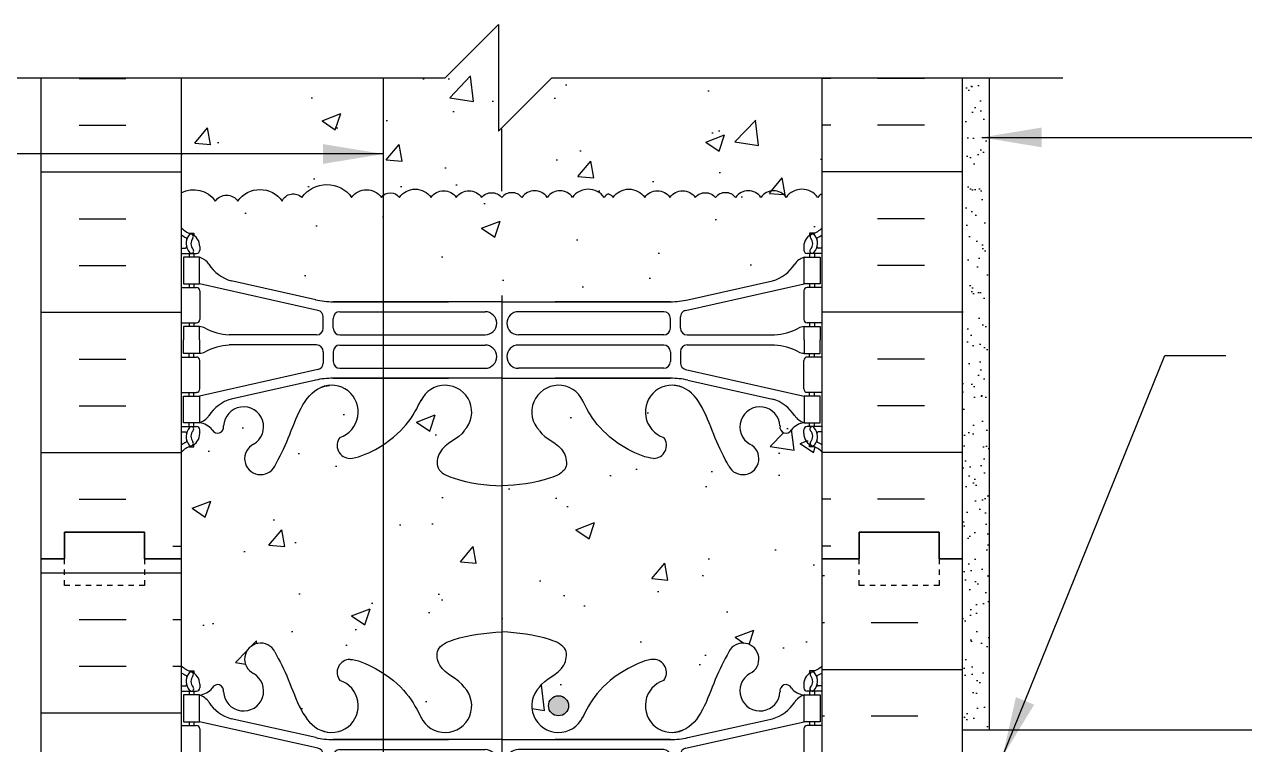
# Model space of a CAD drawing. Header units: inches. Extents: x 109 to 208.5, y 88.9 to 153.3.
# Drawn here: x 173.6 to 196.45, y 139.79 to 153.27 of the extents above; entities that cross this region are included whole.
import ezdxf

# ---------------------------------------------------------------- set-up
doc = ezdxf.new("R2010")
doc.units = ezdxf.units.IN
doc.header["$LTSCALE"] = 0.5
doc.header["$MEASUREMENT"] = 0
doc.linetypes.add('DASHED2', pattern=[0.375, 0.25, -0.125])
for name, color, linetype in [('HATCH', 12, 'Continuous'), ('line25', 2, 'Continuous'), ('LINE3', 3, 'Continuous'), ('LINE50', 5, 'Continuous'), ('LINE9', 9, 'Continuous'), ('TEXT', 4, 'Continuous'), ('Web_Edge', 9, 'Continuous')]:
    doc.layers.add(name, color=color, linetype=linetype)
doc.styles.add('DIM', font='romans.shx', dxfattribs={"width": 0.7})
doc.dimstyles.new('ext_12', dxfattribs={"dimscale": 12, "dimtxt": 0.09375, "dimasz": 0.09375, "dimexe": 0.09375, "dimexo": 0.0625, "dimgap": 0.0625, "dimtad": 1, "dimdec": 1, "dimzin": 3, "dimdsep": 46, "dimlunit": 4, "dimtxsty": 'DIM', "dimcen": 0.09, "dimdle": 0.09375, "dimclrt": 4, "dimadec": 0, "dimazin": 0, "dimtfac": 1, "dimtdec": 1, "dimtmove": 2, "dimatfit": 3, "dimfxl": 1, "dimfrac": 2, "dimtolj": 1, "dimtzin": 0, "dimarcsym": 0})

# ---------------------------------------------------------------- blocks, each defined once
blk = doc.blocks.new('12-inch Hinge Pin Web')
at = {"layer": 'Web_Edge'}
for p, q in [((349.969, 208.905), (350.059, 208.905)), ((350.059, 208.905), (350.059, 208.863)), ((361.677, 208.905), (361.587, 208.905)), ((361.587, 208.905), (361.587, 208.863)), ((349.823, 208.626), (349.901, 208.626)), ((350.169, 208.656), (350.169, 208.588)), ((361.477, 208.656), (361.477, 208.588)), ((361.823, 208.626), (361.746, 208.626)), ((349.823, 208.526), (350.107, 208.526)), ((349.969, 208.526), (349.969, 208.456)), ((350.059, 208.526), (350.059, 208.456)), ((361.823, 208.526), (361.54, 208.526)), ((361.587, 208.526), (361.587, 208.456)), ((361.677, 208.526), (361.677, 208.456)), ((349.823, 207.886), (350.107, 207.886)), ((349.969, 207.956), (349.969, 207.886)), ((350.059, 207.956), (350.059, 207.886)), ((352.382, 207.459), (350.164, 207.956)), ((352.339, 207.658), (350.758, 208.011)), ((359.265, 207.459), (361.482, 207.956)), ((359.308, 207.658), (360.889, 208.011)), ((361.823, 207.886), (361.54, 207.886)), ((361.587, 207.956), (361.587, 207.886)), ((361.677, 207.956), (361.677, 207.886)), ((350.169, 207.823), (350.169, 207.288)), ((361.477, 207.823), (361.477, 207.288)), ((352.666, 207.622), (354.823, 207.622)), ((355.823, 207.622), (352.666, 207.622)), ((352.792, 207.435), (355.511, 207.435)), ((355.823, 207.622), (358.981, 207.622)), ((358.855, 207.435), (356.135, 207.435)), ((358.981, 207.622), (356.823, 207.622)), ((349.823, 207.226), (350.107, 207.226)), ((349.969, 207.226), (349.969, 207.156)), ((350.059, 207.226), (350.059, 207.156)), ((352.48, 207.125), (352.48, 207.337)), ((352.667, 207.126), (352.667, 207.31)), ((358.98, 207.126), (358.98, 207.31)), ((359.167, 207.125), (359.167, 207.337)), ((361.823, 207.226), (361.54, 207.226)), ((361.587, 207.226), (361.587, 207.156)), ((361.677, 207.226), (361.677, 207.156)), ((352.355, 207), (350.717, 207)), ((352.792, 207.001), (355.511, 207.001)), ((358.855, 207.001), (356.135, 207.001)), ((359.292, 207), (360.93, 207)), ((352.355, 206.812), (350.717, 206.812)), ((352.792, 206.811), (355.511, 206.811)), ((358.855, 206.811), (356.135, 206.811)), ((359.292, 206.812), (360.93, 206.812)), ((349.823, 206.586), (350.107, 206.586)), ((349.969, 206.586), (349.969, 206.656)), ((350.059, 206.586), (350.059, 206.656)), ((350.169, 205.988), (350.169, 206.523)), ((352.48, 206.687), (352.48, 206.475)), ((352.667, 206.686), (352.667, 206.502)), ((358.98, 206.686), (358.98, 206.502)), ((359.167, 206.687), (359.167, 206.475)), ((361.477, 205.988), (361.477, 206.523)), ((361.823, 206.586), (361.54, 206.586)), ((361.587, 206.586), (361.587, 206.656)), ((361.677, 206.586), (361.677, 206.656)), ((352.382, 206.353), (350.164, 205.856)), ((352.792, 206.377), (355.511, 206.377)), ((358.855, 206.377), (356.135, 206.377)), ((359.265, 206.353), (361.482, 205.856)), ((352.339, 206.154), (350.758, 205.801)), ((352.666, 206.19), (354.823, 206.19)), ((355.823, 206.19), (352.666, 206.19)), ((355.823, 206.19), (358.981, 206.19)), ((358.981, 206.19), (356.823, 206.19)), ((359.308, 206.154), (360.889, 205.801)), ((349.823, 205.926), (350.107, 205.926)), ((349.969, 205.856), (349.969, 205.926)), ((350.059, 205.856), (350.059, 205.926)), ((361.823, 205.926), (361.54, 205.926)), ((361.587, 205.856), (361.587, 205.926)), ((361.677, 205.856), (361.677, 205.926)), ((349.823, 205.286), (350.107, 205.286)), ((349.823, 205.186), (349.901, 205.186)), ((349.969, 205.286), (349.969, 205.356)), ((350.059, 205.286), (350.059, 205.356)), ((350.169, 205.156), (350.169, 205.223)), ((361.477, 205.156), (361.477, 205.223)), ((361.823, 205.286), (361.54, 205.286)), ((361.587, 205.286), (361.587, 205.356)), ((361.677, 205.286), (361.677, 205.356)), ((361.823, 205.186), (361.746, 205.186)), ((350.059, 204.907), (350.059, 204.949)), ((361.587, 204.907), (361.587, 204.949)), ((349.969, 204.907), (350.059, 204.907)), ((361.677, 204.907), (361.587, 204.907)), ((349.969, 199.097), (350.059, 199.097)), ((350.059, 199.097), (350.059, 199.055)), ((361.677, 199.097), (361.587, 199.097)), ((361.587, 199.097), (361.587, 199.055)), ((349.823, 198.818), (349.901, 198.818)), ((350.169, 198.848), (350.169, 198.781)), ((361.477, 198.848), (361.477, 198.781)), ((361.823, 198.818), (361.746, 198.818)), ((349.823, 198.718), (350.107, 198.718)), ((349.969, 198.718), (349.969, 198.648)), ((350.059, 198.718), (350.059, 198.648)), ((361.823, 198.718), (361.54, 198.718)), ((361.587, 198.718), (361.587, 198.648)), ((361.677, 198.718), (361.677, 198.648)), ((349.823, 198.078), (350.107, 198.078)), ((349.969, 198.148), (349.969, 198.078)), ((350.059, 198.148), (350.059, 198.078)), ((352.382, 197.652), (350.164, 198.148)), ((352.339, 197.85), (350.758, 198.203)), ((359.265, 197.652), (361.482, 198.148)), ((359.308, 197.85), (360.889, 198.203)), ((361.823, 198.078), (361.54, 198.078)), ((361.587, 198.148), (361.587, 198.078)), ((361.677, 198.148), (361.677, 198.078)), ((350.169, 198.016), (350.169, 197.481)), ((361.477, 198.016), (361.477, 197.481)), ((352.666, 197.814), (354.823, 197.814)), ((355.823, 197.814), (352.666, 197.814)), ((352.792, 197.627), (355.511, 197.627)), ((355.823, 197.814), (358.981, 197.814)), ((358.855, 197.627), (356.135, 197.627)), ((358.981, 197.814), (356.823, 197.814)), ((349.823, 197.418), (350.107, 197.418)), ((349.969, 197.418), (349.969, 197.348)), ((350.059, 197.418), (350.059, 197.348)), ((352.48, 197.317), (352.48, 197.53)), ((352.667, 197.318), (352.667, 197.502)), ((358.98, 197.318), (358.98, 197.502)), ((359.167, 197.317), (359.167, 197.53)), ((361.823, 197.418), (361.54, 197.418)), ((361.587, 197.418), (361.587, 197.348)), ((361.677, 197.418), (361.677, 197.348)), ((352.355, 197.192), (350.717, 197.192)), ((352.792, 197.193), (355.511, 197.193)), ((358.855, 197.193), (356.135, 197.193)), ((359.292, 197.192), (360.93, 197.192)), ((352.355, 197.004), (350.717, 197.004)), ((352.792, 197.003), (355.511, 197.003)), ((358.855, 197.003), (356.135, 197.003)), ((359.292, 197.004), (360.93, 197.004)), ((349.823, 196.778), (350.107, 196.778)), ((349.969, 196.778), (349.969, 196.848)), ((350.059, 196.778), (350.059, 196.848)), ((350.169, 196.181), (350.169, 196.716)), ((352.48, 196.879), (352.48, 196.667)), ((352.667, 196.878), (352.667, 196.694)), ((358.98, 196.878), (358.98, 196.694)), ((359.167, 196.879), (359.167, 196.667)), ((361.477, 196.181), (361.477, 196.716)), ((361.823, 196.778), (361.54, 196.778)), ((361.587, 196.778), (361.587, 196.848)), ((361.677, 196.778), (361.677, 196.848)), ((352.382, 196.545), (350.164, 196.048)), ((352.792, 196.569), (355.511, 196.569)), ((358.855, 196.569), (356.135, 196.569)), ((359.265, 196.545), (361.482, 196.048)), ((352.339, 196.347), (350.758, 195.994)), ((352.666, 196.383), (354.823, 196.383)), ((355.823, 196.383), (352.666, 196.383)), ((355.823, 196.383), (358.981, 196.383)), ((358.981, 196.383), (356.823, 196.383)), ((359.308, 196.347), (360.889, 195.994)), ((349.823, 196.118), (350.107, 196.118)), ((349.969, 196.048), (349.969, 196.118)), ((350.059, 196.048), (350.059, 196.118)), ((361.823, 196.118), (361.54, 196.118)), ((361.587, 196.048), (361.587, 196.118)), ((361.677, 196.048), (361.677, 196.118)), ((349.969, 195.478), (349.969, 195.548)), ((350.059, 195.478), (350.059, 195.548)), ((361.587, 195.478), (361.587, 195.548)), ((361.677, 195.478), (361.677, 195.548)), ((349.823, 195.478), (350.107, 195.478)), ((349.823, 195.378), (349.901, 195.378)), ((350.169, 195.348), (350.169, 195.416)), ((361.477, 195.348), (361.477, 195.416)), ((361.823, 195.478), (361.54, 195.478)), ((361.823, 195.378), (361.746, 195.378)), ((349.969, 195.099), (350.059, 195.099)), ((350.059, 195.099), (350.059, 195.141)), ((361.587, 195.099), (361.587, 195.141)), ((361.677, 195.099), (361.587, 195.099))]:
    blk.add_line(p, q, dxfattribs=at)
for points in [[(349.864, 207.956), (350.164, 207.956), (350.164, 208.456), (349.864, 208.456)], [(361.782, 207.956), (361.482, 207.956), (361.482, 208.456), (361.782, 208.456)], [(349.864, 205.856), (350.164, 205.856), (350.164, 205.356), (349.864, 205.356)], [(361.782, 205.856), (361.482, 205.856), (361.482, 205.356), (361.782, 205.356)], [(349.864, 198.148), (350.164, 198.148), (350.164, 198.648), (349.864, 198.648)], [(361.782, 198.148), (361.482, 198.148), (361.482, 198.648), (361.782, 198.648)], [(349.864, 196.048), (350.164, 196.048), (350.164, 195.548), (349.864, 195.548)], [(361.782, 196.048), (361.482, 196.048), (361.482, 195.548), (361.782, 195.548)]]:
    blk.add_lwpolyline(points, close=True, dxfattribs=at)
for points in [[(350.164, 206.906), (350.164, 207.156), (349.864, 207.156), (349.864, 206.906)], [(361.482, 206.906), (361.482, 207.156), (361.782, 207.156), (361.782, 206.906)], [(350.164, 206.906), (350.164, 206.656), (349.864, 206.656), (349.864, 206.906)], [(361.482, 206.906), (361.482, 206.656), (361.782, 206.656), (361.782, 206.906)], [(350.164, 197.098), (350.164, 197.348), (349.864, 197.348), (349.864, 197.098)], [(361.482, 197.098), (361.482, 197.348), (361.782, 197.348), (361.782, 197.098)], [(350.164, 197.098), (350.164, 196.848), (349.864, 196.848), (349.864, 197.098)], [(361.482, 197.098), (361.482, 196.848), (361.782, 196.848), (361.782, 197.098)]]:
    blk.add_lwpolyline(points, dxfattribs=at)
for centre, radius, start, end in [((351.309, 209.126), 0.3, 27.597, 243.9425), ((360.337, 209.126), 0.3, 296.0575, 152.403), ((352.982, 208.879), 0.242, 90, 218.2327), ((358.665, 208.879), 0.242, 321.7673, 90), ((350.169, 209.363), 0.5, 226.2109, 250.5288), ((350.169, 209.363), 0.6, 234.7832, 245.0748), ((350.163, 208.71), 0.25, 140.1145, 222.4609), ((349.907, 208.8), 0.021, 343.464, 63.9957), ((350.005, 208.841), 0.045, 321.448, 139.1879), ((349.919, 208.656), 0.25, 0, 70.5288), ((350.163, 208.71), 0.16, 140.0001, 222.4609), ((350.989, 208.532), 0.375, 182.9237, 59.8675), ((360.657, 208.532), 0.375, 120.1325, 357.0763), ((361.727, 208.656), 0.25, 109.4712, 180), ((361.641, 208.841), 0.045, 40.8121, 218.552), ((361.484, 208.71), 0.16, 317.5391, 39.9999), ((361.477, 209.363), 0.5, 289.4712, 313.7891), ((361.484, 208.71), 0.25, 317.5391, 39.8855), ((361.74, 208.8), 0.021, 116.0043, 196.536), ((361.477, 209.363), 0.6, 294.9252, 305.2168), ((349.902, 208.646), 0.0196, 269.4032, 15.4901), ((350.012, 208.572), 0.045, 222.4609, 42.4609), ((350.107, 208.588), 0.0625, 270, 0), ((350.127, 208.805), 0.352, 276.1291, 321.5331), ((350.504, 208.537), 0.113, 347.8156, 154.0569), ((352.636, 208.254), 0.5, 246.2139, 71.7937), ((354.761, 208.254), 0.5, 204.819, 44.1875), ((356.886, 208.254), 0.5, 135.8125, 335.181), ((359.011, 208.254), 0.5, 108.2063, 293.7861), ((361.143, 208.537), 0.113, 25.9431, 192.1844), ((361.52, 208.805), 0.352, 218.4669, 263.8709), ((361.54, 208.588), 0.0625, 180, 270), ((361.635, 208.572), 0.045, 137.5391, 317.5391), ((361.745, 208.646), 0.0196, 164.5099, 270.5968), ((350.042, 208.113), 0.364, 34.9775, 70.3387), ((361.605, 208.113), 0.364, 109.6613, 145.0225), ((350.965, 208.725), 0.743, 212.7919, 253.8107), ((360.682, 208.725), 0.743, 286.1893, 327.2081), ((350.107, 207.823), 0.0625, 0, 90), ((361.54, 207.823), 0.0625, 90, 180), ((352.666, 209.122), 1.5, 257.4135, 270), ((358.981, 209.122), 1.5, 270, 282.5865), ((352.355, 207.337), 0.125, 0, 77.3767), ((352.792, 207.31), 0.125, 90, 180), ((355.511, 207.218), 0.217, 270, 90), ((356.135, 207.218), 0.217, 90, 270), ((358.855, 207.31), 0.125, 0, 90), ((359.292, 207.337), 0.125, 102.6233, 180), ((350.107, 207.288), 0.0625, 270, 0), ((361.54, 207.288), 0.0625, 180, 270), ((350.16, 206.937), 0.219, 60.4937, 88.92), ((350.806, 208.167), 1.17, 242.6365, 265.6505), ((352.355, 207.125), 0.125, 270, 0), ((352.792, 207.126), 0.125, 180, 270), ((358.855, 207.126), 0.125, 270, 360), ((359.292, 207.125), 0.125, 180, 270), ((360.841, 208.167), 1.17, 274.3495, 297.3635), ((361.487, 206.937), 0.219, 91.08, 119.5063), ((350.806, 205.645), 1.17, 94.3495, 117.3635), ((352.355, 206.687), 0.125, 0, 90), ((352.792, 206.686), 0.125, 90, 180), ((355.511, 206.594), 0.217, 270, 90), ((356.135, 206.594), 0.217, 90, 270), ((358.855, 206.686), 0.125, 0, 90), ((359.292, 206.687), 0.125, 90, 180), ((360.841, 205.645), 1.17, 62.6365, 85.6505), ((350.107, 206.523), 0.0625, 0, 90), ((350.16, 206.875), 0.219, 271.08, 299.5063), ((361.487, 206.875), 0.219, 240.4937, 268.92), ((361.54, 206.523), 0.0625, 90, 180), ((352.355, 206.475), 0.125, 282.6233, 0), ((352.792, 206.502), 0.125, 180, 270), ((358.855, 206.502), 0.125, 270, 0), ((359.292, 206.475), 0.125, 180, 257.3767), ((352.666, 204.69), 1.5, 90, 102.5865), ((358.981, 204.69), 1.5, 77.4135, 90), ((350.107, 205.988), 0.0625, 270, 0), ((361.54, 205.988), 0.0625, 180, 270), ((350.965, 205.087), 0.743, 106.1893, 147.2081), ((360.682, 205.087), 0.743, 32.7919, 73.8107), ((350.042, 205.699), 0.364, 289.6613, 325.0225), ((361.605, 205.699), 0.364, 214.9775, 250.3387), ((349.902, 205.166), 0.0196, 344.5099, 90.5968), ((350.163, 205.101), 0.25, 137.5391, 219.8855), ((350.012, 205.24), 0.045, 317.5391, 137.5391), ((350.163, 205.101), 0.16, 137.5391, 219.9999), ((349.919, 205.156), 0.25, 289.4712, 360), ((350.107, 205.223), 0.0625, 360, 90), ((361.54, 205.223), 0.0625, 90, 180), ((361.727, 205.156), 0.25, 180, 250.5288), ((361.635, 205.24), 0.045, 42.4609, 222.4609), ((361.484, 205.101), 0.16, 320.0001, 42.4609), ((361.484, 205.101), 0.25, 320.1145, 42.4609), ((361.745, 205.166), 0.0196, 89.4032, 195.4901), ((350.169, 204.449), 0.6, 114.9252, 125.2168), ((350.169, 204.449), 0.5, 109.4712, 133.7891), ((349.907, 205.012), 0.021, 296.0043, 16.536), ((350.005, 204.97), 0.045, 220.8121, 38.552), ((361.641, 204.97), 0.045, 141.448, 319.1879), ((361.477, 204.449), 0.5, 46.2109, 70.5288), ((361.74, 205.012), 0.021, 163.464, 243.9957), ((361.477, 204.449), 0.6, 54.7832, 65.0748), ((350.169, 199.555), 0.5, 226.2109, 250.5288), ((350.169, 199.555), 0.6, 234.7832, 245.0748), ((350.163, 198.903), 0.25, 140.1145, 222.4609), ((349.907, 198.992), 0.021, 343.464, 63.9957), ((350.005, 199.034), 0.045, 321.448, 139.1879), ((349.919, 198.848), 0.25, 0, 70.5288), ((350.163, 198.903), 0.16, 140.0001, 222.4609), ((361.727, 198.848), 0.25, 109.4712, 180), ((361.641, 199.034), 0.045, 40.8121, 218.552), ((361.484, 198.903), 0.16, 317.5391, 39.9999), ((361.477, 199.555), 0.5, 289.4712, 313.7891), ((361.484, 198.903), 0.25, 317.5391, 39.8855), ((361.74, 198.992), 0.021, 116.0043, 196.536), ((361.477, 199.555), 0.6, 294.9252, 305.2168), ((349.902, 198.838), 0.0196, 269.4032, 15.4901), ((350.012, 198.764), 0.045, 222.4609, 42.4609), ((350.107, 198.781), 0.0625, 270, 0), ((361.54, 198.781), 0.0625, 180, 270), ((361.635, 198.764), 0.045, 137.5391, 317.5391), ((361.745, 198.838), 0.0196, 164.5099, 270.5968), ((350.042, 198.306), 0.364, 34.9775, 70.3387), ((361.605, 198.306), 0.364, 109.6613, 145.0225), ((350.965, 198.917), 0.743, 212.7919, 253.8107), ((360.682, 198.917), 0.743, 286.1893, 327.2081), ((350.107, 198.016), 0.0625, 0, 90), ((361.54, 198.016), 0.0625, 90, 180), ((352.666, 199.314), 1.5, 257.4135, 270), ((358.981, 199.314), 1.5, 270, 282.5865), ((352.355, 197.53), 0.125, 0, 77.3767), ((352.792, 197.502), 0.125, 90, 180), ((355.511, 197.41), 0.217, 270, 90), ((356.135, 197.41), 0.217, 90, 270), ((358.855, 197.502), 0.125, 0, 90), ((359.292, 197.53), 0.125, 102.6233, 180), ((350.107, 197.481), 0.0625, 270, 0), ((361.54, 197.481), 0.0625, 180, 270), ((350.16, 197.13), 0.219, 60.4937, 88.92), ((350.806, 198.359), 1.17, 242.6365, 265.6505), ((352.355, 197.317), 0.125, 270, 0), ((352.792, 197.318), 0.125, 180, 270), ((358.855, 197.318), 0.125, 270, 360), ((359.292, 197.317), 0.125, 180, 270), ((360.841, 198.359), 1.17, 274.3495, 297.3635), ((361.487, 197.13), 0.219, 91.08, 119.5063), ((350.806, 195.837), 1.17, 94.3495, 117.3635), ((352.355, 196.879), 0.125, 0, 90), ((352.792, 196.878), 0.125, 90, 180), ((355.511, 196.786), 0.217, 270, 90), ((356.135, 196.786), 0.217, 90, 270), ((358.855, 196.878), 0.125, 0, 90), ((359.292, 196.879), 0.125, 90, 180), ((360.841, 195.837), 1.17, 62.6365, 85.6505), ((350.107, 196.716), 0.0625, 0, 90), ((350.16, 197.067), 0.219, 271.08, 299.5063), ((352.792, 196.694), 0.125, 180, 270), ((358.855, 196.694), 0.125, 270, 0), ((361.487, 197.067), 0.219, 240.4937, 268.92), ((361.54, 196.716), 0.0625, 90, 180), ((352.355, 196.667), 0.125, 282.6233, 0), ((359.292, 196.667), 0.125, 180, 257.3767), ((352.666, 194.883), 1.5, 90, 102.5865), ((352.636, 195.75), 0.5, 288.2063, 113.7861), ((354.761, 195.75), 0.5, 315.8125, 155.181), ((356.886, 195.75), 0.5, 24.819, 224.1875), ((359.011, 195.75), 0.5, 66.2139, 251.7937), ((358.981, 194.883), 1.5, 77.4135, 90), ((350.107, 196.181), 0.0625, 270, 0), ((361.54, 196.181), 0.0625, 180, 270), ((350.965, 195.28), 0.743, 106.1893, 147.2081), ((350.989, 195.472), 0.375, 300.1325, 177.0763), ((360.657, 195.472), 0.375, 2.9237, 239.8675), ((360.682, 195.28), 0.743, 32.7919, 73.8107), ((350.042, 195.891), 0.364, 289.6613, 325.0225), ((350.127, 195.199), 0.352, 38.4669, 83.8709), ((361.52, 195.199), 0.352, 96.1291, 141.5331), ((361.605, 195.891), 0.364, 214.9775, 250.3387), ((349.902, 195.359), 0.0196, 344.5099, 90.5968), ((350.163, 195.294), 0.25, 137.5391, 219.8855), ((350.012, 195.432), 0.045, 317.5391, 137.5391), ((350.163, 195.294), 0.16, 137.5391, 219.9999), ((349.919, 195.348), 0.25, 289.4712, 360), ((350.107, 195.416), 0.0625, 360, 90), ((350.504, 195.467), 0.113, 205.9431, 12.1844), ((361.143, 195.467), 0.113, 167.8156, 334.0569), ((361.54, 195.416), 0.0625, 90, 180), ((361.727, 195.348), 0.25, 180, 250.5288), ((361.635, 195.432), 0.045, 42.4609, 222.4609), ((361.484, 195.294), 0.16, 320.0001, 42.4609), ((361.484, 195.294), 0.25, 320.1145, 42.4609), ((361.745, 195.359), 0.0196, 89.4032, 195.4901), ((350.169, 194.641), 0.6, 114.9252, 125.2168), ((350.169, 194.641), 0.5, 109.4712, 133.7891), ((349.907, 195.204), 0.021, 296.0043, 16.536), ((350.005, 195.163), 0.045, 220.8121, 38.552), ((351.309, 194.878), 0.3, 116.0575, 332.403), ((352.982, 195.125), 0.242, 141.7673, 270), ((358.665, 195.125), 0.242, 270, 38.2327), ((360.337, 194.878), 0.3, 207.597, 63.9425), ((361.641, 195.163), 0.045, 141.448, 319.1879), ((361.477, 194.641), 0.5, 46.2109, 70.5288), ((361.74, 195.204), 0.021, 163.464, 243.9957), ((361.477, 194.641), 0.6, 54.7832, 65.0748)]:
    blk.add_arc(centre, radius, start, end, dxfattribs=at)
for points, knots in [([(355.119, 208.603), (355.012, 208.766), (354.652, 208.856), (354.575, 209.352), (355.123, 209.588), (355.527, 209.616), (355.823, 209.637)], [0.229407, 0.229407, 0.229407, 0.229407, 0.844432, 1.128849, 1.464331, 2.389004, 2.389004, 2.389004, 2.389004]), ([(356.527, 208.603), (356.635, 208.766), (356.995, 208.856), (357.072, 209.352), (356.524, 209.588), (356.12, 209.616), (355.823, 209.637)], [0.229407, 0.229407, 0.229407, 0.229407, 0.844432, 1.128849, 1.464331, 2.389004, 2.389004, 2.389004, 2.389004]), ([(351.575, 209.265), (351.661, 209.098), (351.914, 208.608), (352.128, 207.859), (352.538, 207.764), (352.595, 207.756)], [0, 0, 0, 0, 0.579211, 1.703896, 1.875321, 1.875321, 1.875321, 1.875321]), ([(360.072, 209.265), (359.986, 209.098), (359.733, 208.608), (359.519, 207.859), (359.109, 207.764), (359.052, 207.756)], [0, 0, 0, 0, 0.579211, 1.703896, 1.875321, 1.875321, 1.875321, 1.875321]), ([(352.982, 209.121), (353.103, 209.123), (353.937, 208.766), (354.176, 208.309), (354.317, 208.026)], [0.038125, 0.038125, 0.038125, 0.038125, 0.320663, 1.258119, 1.258119, 1.258119, 1.258119]), ([(358.665, 209.121), (358.544, 209.123), (357.71, 208.766), (357.471, 208.309), (357.33, 208.026)], [0.038125, 0.038125, 0.038125, 0.038125, 0.320663, 1.258119, 1.258119, 1.258119, 1.258119]), ([(351.575, 194.739), (351.661, 194.906), (351.914, 195.396), (352.128, 196.145), (352.538, 196.24), (352.595, 196.248)], [0, 0, 0, 0, 0.579211, 1.703896, 1.875321, 1.875321, 1.875321, 1.875321]), ([(360.072, 194.739), (359.986, 194.906), (359.733, 195.396), (359.519, 196.145), (359.109, 196.24), (359.052, 196.248)], [0, 0, 0, 0, 0.579211, 1.703896, 1.875321, 1.875321, 1.875321, 1.875321]), ([(352.982, 194.883), (353.103, 194.881), (353.937, 195.239), (354.176, 195.695), (354.317, 195.979)], [0.038125, 0.038125, 0.038125, 0.038125, 0.320663, 1.258119, 1.258119, 1.258119, 1.258119]), ([(358.665, 194.883), (358.544, 194.881), (357.71, 195.239), (357.471, 195.695), (357.33, 195.979)], [0.038125, 0.038125, 0.038125, 0.038125, 0.320663, 1.258119, 1.258119, 1.258119, 1.258119]), ([(355.119, 195.401), (355.012, 195.238), (354.652, 195.148), (354.575, 194.652), (355.123, 194.416), (355.527, 194.388), (355.823, 194.367)], [0.229407, 0.229407, 0.229407, 0.229407, 0.844432, 1.128849, 1.464331, 2.389004, 2.389004, 2.389004, 2.389004]), ([(356.527, 195.401), (356.635, 195.238), (356.995, 195.148), (357.072, 194.652), (356.524, 194.416), (356.12, 194.388), (355.823, 194.367)], [0.229407, 0.229407, 0.229407, 0.229407, 0.844432, 1.128849, 1.464331, 2.389004, 2.389004, 2.389004, 2.389004])]:
    blk.add_open_spline(points, degree=3, knots=knots, dxfattribs=at)
for points in [[(352.667, 207.131), (352.667, 207.305)], [(358.98, 207.131), (358.98, 207.305)], [(352.667, 206.681), (352.667, 206.507)], [(358.98, 206.681), (358.98, 206.507)], [(352.667, 197.323), (352.667, 197.497)], [(358.98, 197.323), (358.98, 197.497)], [(352.667, 196.873), (352.667, 196.699)], [(358.98, 196.873), (358.98, 196.699)]]:
    blk.add_open_spline(points, degree=1, dxfattribs=at)

msp = doc.modelspace()

# ---------------------------------------------------------------- hatches: boundary and pattern name
at = {"layer": 'HATCH'}
h = msp.add_hatch(dxfattribs=at)
h.set_pattern_fill('AR-CONC', color=256, scale=0.5, style=0)
h.paths.add_polyline_path([(188.538, 152.267), (183.476, 152.267), (182.476, 151.267), (182.476, 153.267), (181.476, 152.267), (176.538, 152.267), (176.538, 150.117, -0.377878), (177.175, 149.963, -0.520567), (177.597, 149.963, -0.520567), (178.425, 149.963, -0.520567), (178.797, 150.03, -0.520567), (179.727, 150.03, -0.520567), (180.284, 150.03, -0.520567), (180.622, 150.03, -0.520567), (181.214, 150.03, -0.520567), (181.687, 150.03, -0.520567), (182.16, 150.03, -0.469897), (182.538, 150.03, -0.469897), (182.916, 150.03, -0.520567), (183.389, 150.03, -0.520567), (183.863, 150.03, -0.520567), (184.454, 150.03, -0.134867), (184.538, 150.1, -0.134867), (184.622, 150.03, -0.520567), (185.214, 150.03, -0.520567), (185.687, 150.03, -0.520567), (186.16, 150.03, -0.469897), (186.538, 150.03, -0.469897), (186.916, 150.03, -0.520567), (187.389, 150.03, -0.520567), (187.863, 150.03, -0.520567), (188.454, 150.03, -0.134867), (188.538, 150.1)])
h = msp.add_hatch(dxfattribs=at)
h.set_pattern_fill('AR-SAND', color=256, scale=0.25, style=0)
h.set_pattern_definition([(37.5, (80.07722, 9.9466), (-0.0157483, 0.4817059), [0, -0.38, 0, -0.425, 0, -0.40625]), (7.5, (80.0772, 9.9466), (0.4424442, 0.7055365), [0, -0.205, 0, -0.3425, 0, -0.13125]), (327.5, (79.76972, 9.9466), (0.7785355, 0.0014148), [0, -0.125, 0, -0.45, 0, -0.5875]), (317.5, (79.7697, 9.9466), (0.7515317, 0.219419), [0, -0.0625, 0, -0.295, 0, -0.3375])])
h.paths.add_polyline_path([(191.663, 152.267), (191.163, 152.267), (191.163, 143.267), (191.163, 140.067), (191.663, 140.067)])
h = msp.add_hatch(dxfattribs=at)
h.set_pattern_fill('AR-CONC', color=256, scale=0.5)
h.paths.add_polyline_path([(188.302, 149.32), (188.302, 149.362), (188.392, 149.362, 0.088416), (188.538, 149.459), (188.538, 150.1, 0.134867), (188.454, 150.03, 0.520567), (187.863, 150.03, 0.520567), (187.389, 150.03, 0.520567), (186.916, 150.03, 0.469897), (186.538, 150.03, 0.469897), (186.16, 150.03, 0.520567), (185.687, 150.03, 0.520567), (185.214, 150.03, 0.520567), (184.622, 150.03, 0.134867), (184.538, 150.1, 0.134867), (184.454, 150.03, 0.520567), (183.863, 150.03, 0.520567), (183.389, 150.03, 0.520567), (182.916, 150.03, 0.469897), (182.538, 150.03, 0.469897), (182.16, 150.03, 0.520567), (181.687, 150.03, 0.520567), (181.214, 150.03, 0.520567), (180.622, 150.03, 0.520567), (180.284, 150.03, 0.520567), (179.727, 150.03, 0.520567), (178.797, 150.03, 0.520567), (178.425, 149.963, 0.520567), (177.597, 149.963, 0.520567), (177.175, 149.963, 0.377878), (176.538, 150.117), (176.538, 149.459, 0.088416), (176.684, 149.362), (176.774, 149.362), (176.774, 149.32, -0.249069), (176.884, 149.113), (176.884, 149.046, -0.414214), (176.822, 148.983), (176.774, 148.983), (176.774, 148.913), (176.879, 148.913, -0.155529), (177.055, 148.779, 0.180914), (177.473, 148.468), (179.054, 148.115, 0.054974), (179.38, 148.079), (182.538, 148.079), (185.696, 148.079, 0.054974), (186.023, 148.115), (187.604, 148.468, 0.180914), (188.022, 148.779, -0.155529), (188.197, 148.913), (188.302, 148.913), (188.302, 148.983), (188.255, 148.983, -0.414214), (188.192, 149.046), (188.192, 149.113, -0.249069)])
h = msp.add_hatch(dxfattribs=at)
h.set_pattern_fill('AR-CONC', color=256, scale=0.5)
edge = h.paths.add_edge_path()
edge.add_line((188.538, 143.267), (188.538, 145.267))
edge.add_arc((188.192, 144.906), 0.5, 46.2109, 66.4218)
edge.add_line((188.392, 145.364), (188.302, 145.364))
edge.add_line((188.302, 145.364), (188.302, 145.406))
edge.add_arc((188.442, 145.613), 0.25, 180, 235.9442, ccw=False)
edge.add_line((188.192, 145.613), (188.192, 145.681))
edge.add_arc((188.255, 145.681), 0.0625, 90, 180, ccw=False)
edge.add_line((188.255, 145.743), (188.302, 145.743))
edge.add_line((188.302, 145.743), (188.302, 145.813))
edge.add_line((188.302, 145.813), (188.197, 145.813))
edge.add_arc((188.235, 145.463), 0.352, 96.1291, 141.5331)
edge.add_arc((187.858, 145.732), 0.113, 167.8156, 334.0569, ccw=False)
edge.add_arc((187.372, 145.737), 0.375, 2.9237, 239.8675)
edge.add_arc((187.052, 145.143), 0.3, -152.403, 63.9425, ccw=False)
edge.add_spline(control_points=[(186.787, 145.004), (186.701, 145.171), (186.448, 145.661), (186.253, 146.342), (185.927, 146.472)], knot_values=[0, 0, 0, 0, 0.579211, 1.703896, 1.703896, 1.703896, 1.703896], degree=3, periodic=0)
edge.add_spline(control_points=[(185.927, 146.472), (185.878, 146.492), (185.824, 146.505), (185.767, 146.513)], knot_values=[1.703896, 1.703896, 1.703896, 1.703896, 1.875321, 1.875321, 1.875321, 1.875321], degree=3, periodic=0)
edge.add_arc((185.726, 146.015), 0.5, 85.2926, 251.7937)
edge.add_arc((185.379, 145.39), 0.242, -90, 38.2327, ccw=False)
edge.add_spline(control_points=[(185.379, 145.148), (185.258, 145.146), (184.439, 145.497), (184.194, 145.945), (184.055, 146.225)], knot_values=[0.038125, 0.038125, 0.038125, 0.038125, 0.320663, 1.237398, 1.237398, 1.237398, 1.237398], degree=3, periodic=0)
edge.add_arc((183.601, 146.015), 0.5, 24.819, 224.1875)
edge.add_spline(control_points=[(183.242, 145.666), (183.35, 145.503), (183.71, 145.412), (183.787, 144.917), (183.238, 144.681), (182.835, 144.653), (182.538, 144.632)], knot_values=[0.229407, 0.229407, 0.229407, 0.229407, 0.844432, 1.128849, 1.464331, 2.389004, 2.389004, 2.389004, 2.389004], degree=3, periodic=0)
edge.add_spline(control_points=[(182.538, 144.632), (182.242, 144.653), (181.838, 144.681), (181.29, 144.917), (181.367, 145.412), (181.727, 145.503), (181.834, 145.666)], knot_values=[0.229407, 0.229407, 0.229407, 0.229407, 1.15408, 1.489562, 1.773979, 2.389004, 2.389004, 2.389004, 2.389004], degree=3, periodic=0)
edge.add_arc((181.476, 146.015), 0.5, 315.8125, 515.181)
edge.add_spline(control_points=[(181.022, 146.225), (180.883, 145.945), (180.637, 145.497), (179.818, 145.146), (179.697, 145.148)], knot_values=[0.038125, 0.038125, 0.038125, 0.038125, 0.95486, 1.237398, 1.237398, 1.237398, 1.237398], degree=3, periodic=0)
edge.add_arc((179.697, 145.39), 0.242, 141.7673, 270, ccw=False)
edge.add_arc((179.351, 146.015), 0.5, 288.2063, 454.7074)
edge.add_spline(control_points=[(179.31, 146.513), (179.253, 146.505), (179.199, 146.492), (179.149, 146.472)], knot_values=[1.703896, 1.703896, 1.703896, 1.703896, 1.875321, 1.875321, 1.875321, 1.875321], degree=3, periodic=0)
edge.add_spline(control_points=[(179.149, 146.472), (178.823, 146.342), (178.629, 145.661), (178.376, 145.171), (178.29, 145.004)], knot_values=[0, 0, 0, 0, 1.124685, 1.703896, 1.703896, 1.703896, 1.703896], degree=3, periodic=0)
edge.add_arc((178.024, 145.143), 0.3, 116.0575, 333.0565, ccw=False)
edge.add_arc((177.704, 145.737), 0.375, 300.1325, 537.0763)
edge.add_arc((177.219, 145.732), 0.113, -154.0569, 12.1844, ccw=False)
edge.add_arc((176.842, 145.463), 0.352, 38.4669, 83.8709)
edge.add_line((176.879, 145.813), (176.774, 145.813))
edge.add_line((176.774, 145.813), (176.774, 145.743))
edge.add_line((176.774, 145.743), (176.822, 145.743))
edge.add_arc((176.822, 145.681), 0.0625, 0, 90, ccw=False)
edge.add_line((176.884, 145.681), (176.884, 145.613))
edge.add_arc((176.634, 145.613), 0.25, 304.0558, 360, ccw=False)
edge.add_line((176.774, 145.406), (176.774, 145.364))
edge.add_line((176.774, 145.364), (176.684, 145.364))
edge.add_arc((176.884, 144.906), 0.5, 113.5782, 133.7891)
edge.add_line((176.538, 145.267), (176.538, 143.267))
edge.add_line((176.538, 143.267), (176.538, 141.267))
edge.add_arc((176.884, 141.628), 0.5, 226.2109, 246.4218)
edge.add_line((176.684, 141.17), (176.774, 141.17))
edge.add_line((176.774, 141.17), (176.774, 141.128))
edge.add_arc((176.634, 140.921), 0.25, 0, 55.9442, ccw=False)
edge.add_line((176.884, 140.921), (176.884, 140.853))
edge.add_arc((176.822, 140.853), 0.0625, -90, 0, ccw=False)
edge.add_line((176.822, 140.791), (176.774, 140.791))
edge.add_line((176.774, 140.791), (176.774, 140.721))
edge.add_line((176.774, 140.721), (176.879, 140.721))
edge.add_arc((176.842, 141.07), 0.352, 276.1291, 321.5331)
edge.add_arc((177.219, 140.802), 0.113, -12.1844, 154.0569, ccw=False)
edge.add_arc((177.704, 140.797), 0.375, 182.9237, 419.8675)
edge.add_arc((178.024, 141.391), 0.3, 27.597, 243.9425, ccw=False)
edge.add_spline(control_points=[(178.29, 141.53), (178.376, 141.363), (178.629, 140.873), (178.823, 140.192), (179.149, 140.062)], knot_values=[0, 0, 0, 0, 0.579211, 1.703896, 1.703896, 1.703896, 1.703896], degree=3, periodic=0)
edge.add_spline(control_points=[(179.149, 140.062), (179.199, 140.042), (179.253, 140.029), (179.31, 140.021)], knot_values=[1.703896, 1.703896, 1.703896, 1.703896, 1.875321, 1.875321, 1.875321, 1.875321], degree=3, periodic=0)
edge.add_arc((179.351, 140.519), 0.5, 265.2926, 431.7937)
edge.add_arc((179.697, 141.144), 0.242, 90, 218.2327, ccw=False)
edge.add_spline(control_points=[(179.697, 141.386), (179.818, 141.388), (180.637, 141.036), (180.883, 140.589), (181.022, 140.309)], knot_values=[0.038125, 0.038125, 0.038125, 0.038125, 0.320663, 1.237398, 1.237398, 1.237398, 1.237398], degree=3, periodic=0)
edge.add_arc((181.476, 140.519), 0.5, 204.819, 404.1875)
edge.add_spline(control_points=[(181.834, 140.868), (181.727, 141.031), (181.367, 141.121), (181.29, 141.617), (181.838, 141.853), (182.242, 141.881), (182.538, 141.902)], knot_values=[0.229407, 0.229407, 0.229407, 0.229407, 0.844432, 1.128849, 1.464331, 2.389004, 2.389004, 2.389004, 2.389004], degree=3, periodic=0)
edge.add_spline(control_points=[(182.538, 141.902), (182.835, 141.881), (183.238, 141.853), (183.787, 141.617), (183.71, 141.121), (183.35, 141.031), (183.242, 140.868)], knot_values=[0.229407, 0.229407, 0.229407, 0.229407, 1.15408, 1.489562, 1.773979, 2.389004, 2.389004, 2.389004, 2.389004], degree=3, periodic=0)
edge.add_arc((183.601, 140.519), 0.5, 135.8125, 335.181)
edge.add_spline(control_points=[(184.055, 140.309), (184.194, 140.589), (184.439, 141.036), (185.258, 141.388), (185.379, 141.386)], knot_values=[0.038125, 0.038125, 0.038125, 0.038125, 0.95486, 1.237398, 1.237398, 1.237398, 1.237398], degree=3, periodic=0)
edge.add_arc((185.379, 141.144), 0.242, -38.2327, 90, ccw=False)
edge.add_arc((185.726, 140.519), 0.5, 108.2063, 274.7074)
edge.add_spline(control_points=[(185.767, 140.021), (185.824, 140.029), (185.878, 140.042), (185.927, 140.062)], knot_values=[1.703896, 1.703896, 1.703896, 1.703896, 1.875321, 1.875321, 1.875321, 1.875321], degree=3, periodic=0)
edge.add_spline(control_points=[(185.927, 140.062), (186.253, 140.192), (186.448, 140.873), (186.701, 141.363), (186.787, 141.53)], knot_values=[0, 0, 0, 0, 1.124685, 1.703896, 1.703896, 1.703896, 1.703896], degree=3, periodic=0)
edge.add_arc((187.052, 141.391), 0.3, -63.9425, 153.0565, ccw=False)
edge.add_arc((187.372, 140.797), 0.375, 120.1325, 357.0763)
edge.add_arc((187.858, 140.802), 0.113, 25.9431, 192.1844, ccw=False)
edge.add_arc((188.235, 141.07), 0.352, 218.4669, 263.8709)
edge.add_line((188.197, 140.721), (188.302, 140.721))
edge.add_line((188.302, 140.721), (188.302, 140.791))
edge.add_line((188.302, 140.791), (188.255, 140.791))
edge.add_arc((188.255, 140.853), 0.0625, 180, 270, ccw=False)
edge.add_line((188.192, 140.853), (188.192, 140.921))
edge.add_arc((188.442, 140.921), 0.25, 124.0558, 180, ccw=False)
edge.add_line((188.302, 141.128), (188.302, 141.17))
edge.add_line((188.302, 141.17), (188.392, 141.17))
edge.add_arc((188.192, 141.628), 0.5, 293.5782, 313.7891)
edge.add_line((188.538, 141.267), (188.538, 143.267))
h = msp.add_hatch(dxfattribs=at)
h.set_pattern_fill('INSUL', color=256, scale=7, style=0)
h.set_pattern_definition([(0, (-2749.6233, -271.7426), (0, 2.625), []), (0, (-2749.6233, -270.8676), (0, 2.625), [0.875, -0.875]), (0, (-2749.6233, -269.9926), (0, 2.625), [0.875, -0.875])])
h.paths.add_polyline_path([(173.913, 125.267), (174.351, 125.267), (174.351, 125.767), (175.851, 125.767), (175.851, 125.267), (176.538, 125.267), (176.538, 143.267), (175.851, 143.267), (175.851, 143.767), (174.351, 143.767), (174.351, 143.267), (173.913, 143.267)])
h = msp.add_hatch(dxfattribs=at)
h.set_pattern_fill('INSUL', color=256, scale=7, angle=180, style=0)
h.set_pattern_definition([(180, (80.0772, 9.9466), (-3e-16, -2.625), []), (180, (80.0772, 9.0716), (-3e-16, -2.625), [0.875, -0.875]), (180, (80.0772, 8.1966), (-3e-16, -2.625), [0.875, -0.875])])
h.paths.add_polyline_path([(188.533, 139.363), (188.233, 139.363), (188.233, 138.863), (188.533, 138.863)])
h.paths.add_polyline_path([(191.163, 143.267), (190.726, 143.267), (190.726, 142.767), (189.226, 142.767), (189.226, 143.267), (188.538, 143.267), (188.538, 137.067), (191.163, 137.067)])
at = {"layer": 'LINE3'}
msp.add_hatch(color=256, dxfattribs=at).paths.add_polyline_path([(183.413, 140.519, 1), (183.788, 140.519, 1)])

# ---------------------------------------------------------------- linework, layer by layer
at = {"layer": 'HATCH'}
for p, q in [((174.627, 152.257), (175.502, 152.257)), ((188.7, 152.257), (188.538, 152.257)), ((190.45, 152.257), (189.575, 152.257)), ((174.627, 151.382), (175.502, 151.382)), ((188.7, 151.382), (188.538, 151.382)), ((190.45, 151.382), (189.575, 151.382)), ((173.913, 150.507), (176.538, 150.507)), ((191.163, 150.507), (188.538, 150.507)), ((178.929, 150.175), (178.929, 150.175)), ((180.316, 150.168), (180.316, 150.168)), ((180.619, 150.02), (180.619, 150.02)), ((181.598, 150.063), (181.598, 150.063)), ((174.627, 149.632), (175.502, 149.632)), ((190.45, 149.632), (189.575, 149.632)), ((174.627, 148.757), (175.502, 148.757)), ((190.45, 148.757), (189.575, 148.757)), ((173.913, 147.882), (176.538, 147.882)), ((191.163, 147.882), (188.538, 147.882)), ((174.627, 147.007), (175.502, 147.007)), ((190.45, 147.007), (189.575, 147.007)), ((174.627, 146.132), (175.502, 146.132)), ((190.45, 146.132), (189.575, 146.132)), ((173.913, 145.257), (176.538, 145.257)), ((191.163, 145.257), (188.538, 145.257)), ((174.627, 144.382), (175.502, 144.382)), ((188.7, 144.382), (188.538, 144.382)), ((190.45, 144.382), (189.575, 144.382)), ((176.377, 143.507), (176.538, 143.507)), ((188.7, 143.507), (188.538, 143.507))]:
    msp.add_line(p, q, dxfattribs=at)
for points in [[(176.538, 150.117, -0.377878), (177.175, 149.963, -0.520567), (177.597, 149.963, -0.520567), (178.425, 149.963, -0.520567), (178.797, 150.03, -0.520567), (179.727, 150.03, -0.520567), (180.284, 150.03, -0.520567), (180.622, 150.03, -0.520567), (181.214, 150.03, -0.520567), (181.687, 150.03, -0.520567), (182.16, 150.03, -0.469897), (182.538, 150.03)], [(184.538, 150.1, 0.134867), (184.454, 150.03, 0.520567), (183.863, 150.03, 0.520567), (183.389, 150.03, 0.520567), (182.916, 150.03, 0.469897), (182.538, 150.03)], [(184.538, 150.1, -0.134867), (184.622, 150.03, -0.520567), (185.214, 150.03, -0.520567), (185.687, 150.03, -0.520567), (186.16, 150.03, -0.469897), (186.538, 150.03)], [(188.538, 150.1, 0.134867), (188.454, 150.03, 0.520567), (187.863, 150.03, 0.520567), (187.389, 150.03, 0.520567), (186.916, 150.03, 0.469897), (186.538, 150.03)]]:
    msp.add_lwpolyline(points, format="xyb", dxfattribs=at)
at = {"layer": 'line25'}
for p, q in [((176.538, 152.267), (176.538, 143.267)), ((188.538, 143.267), (188.538, 152.267)), ((176.538, 143.267), (176.538, 125.267)), ((188.538, 137.067), (188.538, 143.267))]:
    msp.add_line(p, q, dxfattribs=at)
at = {"layer": 'LINE3'}
for p, q in [((180.319, 152.267), (180.319, 130.301)), ((182.538, 150.145), (182.538, 151.312)), ((182.538, 148.197), (182.538, 137.06))]:
    msp.add_line(p, q, dxfattribs=at)
msp.add_circle((183.601, 140.519), 0.188, dxfattribs=at)
at = {"layer": 'LINE50'}
for p, q in [((173.913, 143.267), (173.913, 152.267)), ((191.163, 143.267), (191.163, 152.267)), ((173.913, 125.267), (173.913, 143.267)), ((191.163, 137.067), (191.163, 143.267))]:
    msp.add_line(p, q, dxfattribs=at)
for points in [[(176.538, 143.267), (175.851, 143.267), (175.851, 143.767), (174.351, 143.767), (174.351, 143.267), (173.913, 143.267)], [(173.913, 143.267), (174.351, 143.267), (174.351, 143.767), (175.851, 143.767), (175.851, 143.267), (176.538, 143.267)], [(188.538, 143.267), (189.226, 143.267), (189.226, 143.767), (190.726, 143.767), (190.726, 143.267), (191.163, 143.267)], [(191.163, 143.267), (190.726, 143.267), (190.726, 143.767), (189.226, 143.767), (189.226, 143.267), (188.538, 143.267)]]:
    msp.add_lwpolyline(points, dxfattribs=at)
at = {"layer": 'LINE9'}
for p, q in [((191.663, 152.267), (191.663, 140.067)), ((191.163, 140.067), (207.459, 140.067))]:
    msp.add_line(p, q, dxfattribs=at)
msp.add_lwpolyline([(171.829, 152.267), (181.476, 152.267), (182.476, 153.267), (182.476, 151.267), (183.476, 152.267), (193.045, 152.267)], dxfattribs=at)
at = {"layer": 'LINE9', "linetype": 'DASHED2', "ltscale": 0.15}
for points in [[(175.851, 143.267), (175.851, 143.267), (175.851, 142.767), (174.351, 142.767), (174.351, 143.267), (174.351, 143.267)], [(175.851, 143.267), (175.851, 143.267), (175.851, 142.767), (174.351, 142.767), (174.351, 143.267), (174.351, 143.267)], [(190.726, 143.267), (190.726, 143.267), (190.726, 142.767), (189.226, 142.767), (189.226, 143.267), (189.226, 143.267)], [(190.726, 143.267), (190.726, 143.267), (190.726, 142.767), (189.226, 142.767), (189.226, 143.267), (189.226, 143.267)]]:
    msp.add_lwpolyline(points, dxfattribs=at)
at = {"layer": 'Web_Edge'}
for p, q in [((176.684, 149.362), (176.774, 149.362)), ((176.774, 149.362), (176.774, 149.32)), ((188.392, 149.362), (188.302, 149.362)), ((188.302, 149.362), (188.302, 149.32)), ((176.538, 149.083), (176.616, 149.083)), ((176.538, 148.983), (176.822, 148.983)), ((176.684, 148.983), (176.684, 148.913)), ((176.774, 148.983), (176.774, 148.913)), ((176.884, 149.113), (176.884, 149.046)), ((188.192, 149.113), (188.192, 149.046)), ((188.538, 148.983), (188.255, 148.983)), ((188.302, 148.983), (188.302, 148.913)), ((188.392, 148.983), (188.392, 148.913)), ((188.538, 149.083), (188.46, 149.083)), ((176.538, 148.343), (176.822, 148.343)), ((176.684, 148.413), (176.684, 148.343)), ((176.774, 148.413), (176.774, 148.343)), ((179.097, 147.916), (176.879, 148.413)), ((176.884, 148.281), (176.884, 147.746)), ((179.054, 148.115), (177.473, 148.468)), ((185.98, 147.916), (188.197, 148.413)), ((186.023, 148.115), (187.604, 148.468)), ((188.192, 148.281), (188.192, 147.746)), ((188.538, 148.343), (188.255, 148.343)), ((188.302, 148.413), (188.302, 148.343)), ((188.392, 148.413), (188.392, 148.343)), ((179.38, 148.079), (181.538, 148.079)), ((182.538, 148.079), (179.38, 148.079)), ((182.538, 148.079), (185.696, 148.079)), ((185.696, 148.079), (183.538, 148.079)), ((179.507, 147.892), (182.226, 147.892)), ((185.57, 147.892), (182.85, 147.892)), ((176.538, 147.683), (176.822, 147.683)), ((176.684, 147.683), (176.684, 147.613)), ((176.774, 147.683), (176.774, 147.613)), ((179.195, 147.582), (179.195, 147.794)), ((179.382, 147.583), (179.382, 147.767)), ((185.695, 147.583), (185.695, 147.767)), ((185.882, 147.582), (185.882, 147.794)), ((188.538, 147.683), (188.255, 147.683)), ((188.302, 147.683), (188.302, 147.613)), ((188.392, 147.683), (188.392, 147.613)), ((179.07, 147.457), (177.432, 147.457)), ((179.507, 147.458), (182.226, 147.458)), ((185.57, 147.458), (182.85, 147.458)), ((186.007, 147.457), (187.645, 147.457)), ((179.07, 147.269), (177.432, 147.269)), ((179.195, 147.144), (179.195, 146.932)), ((179.382, 147.143), (179.382, 146.959)), ((179.507, 147.268), (182.226, 147.268)), ((185.57, 147.268), (182.85, 147.268)), ((185.695, 147.143), (185.695, 146.959)), ((185.882, 147.144), (185.882, 146.932)), ((186.007, 147.269), (187.645, 147.269)), ((176.538, 147.043), (176.822, 147.043)), ((176.684, 147.043), (176.684, 147.113)), ((176.774, 147.043), (176.774, 147.113)), ((176.884, 146.446), (176.884, 146.981)), ((188.192, 146.446), (188.192, 146.981)), ((188.538, 147.043), (188.255, 147.043)), ((188.302, 147.043), (188.302, 147.113)), ((188.392, 147.043), (188.392, 147.113)), ((179.097, 146.81), (176.879, 146.313)), ((179.507, 146.834), (182.226, 146.834)), ((185.57, 146.834), (182.85, 146.834)), ((185.98, 146.81), (188.197, 146.313)), ((179.054, 146.611), (177.473, 146.258)), ((179.38, 146.647), (181.538, 146.647)), ((182.538, 146.647), (179.38, 146.647)), ((182.538, 146.647), (185.696, 146.647)), ((185.696, 146.647), (183.538, 146.647)), ((186.023, 146.611), (187.604, 146.258)), ((176.538, 146.383), (176.822, 146.383)), ((176.684, 146.313), (176.684, 146.383)), ((176.774, 146.313), (176.774, 146.383)), ((188.538, 146.383), (188.255, 146.383)), ((188.302, 146.313), (188.302, 146.383)), ((188.392, 146.313), (188.392, 146.383)), ((176.684, 145.743), (176.684, 145.813)), ((176.774, 145.743), (176.774, 145.813)), ((188.302, 145.743), (188.302, 145.813)), ((188.392, 145.743), (188.392, 145.813)), ((176.538, 145.743), (176.822, 145.743)), ((176.538, 145.643), (176.616, 145.643)), ((176.884, 145.613), (176.884, 145.681)), ((188.192, 145.613), (188.192, 145.681)), ((188.538, 145.743), (188.255, 145.743)), ((188.538, 145.643), (188.46, 145.643)), ((176.684, 145.364), (176.774, 145.364)), ((176.774, 145.364), (176.774, 145.406)), ((188.302, 145.364), (188.302, 145.406)), ((188.392, 145.364), (188.302, 145.364))]:
    msp.add_line(p, q, dxfattribs=at)
for points in [[(176.579, 148.413), (176.879, 148.413), (176.879, 148.913), (176.579, 148.913)], [(188.497, 148.413), (188.197, 148.413), (188.197, 148.913), (188.497, 148.913)], [(176.579, 146.313), (176.879, 146.313), (176.879, 145.813), (176.579, 145.813)], [(188.497, 146.313), (188.197, 146.313), (188.197, 145.813), (188.497, 145.813)]]:
    msp.add_lwpolyline(points, close=True, dxfattribs=at)
for points in [[(176.879, 147.363), (176.879, 147.613), (176.579, 147.613), (176.579, 147.363)], [(188.197, 147.363), (188.197, 147.613), (188.497, 147.613), (188.497, 147.363)], [(176.879, 147.363), (176.879, 147.113), (176.579, 147.113), (176.579, 147.363)], [(188.197, 147.363), (188.197, 147.113), (188.497, 147.113), (188.497, 147.363)]]:
    msp.add_lwpolyline(points, dxfattribs=at)
for centre, radius, start, end in [((176.884, 149.82), 0.5, 226.2109, 250.5288), ((188.192, 149.82), 0.5, 289.4712, 313.7891), ((176.884, 149.82), 0.6, 234.7832, 245.0748), ((176.878, 149.168), 0.25, 140.1145, 222.4609), ((176.622, 149.257), 0.021, 343.464, 63.9957), ((176.72, 149.299), 0.045, 321.448, 139.1879), ((176.634, 149.113), 0.25, 0, 70.5288), ((176.878, 149.168), 0.16, 140.0001, 222.4609), ((188.442, 149.113), 0.25, 109.4712, 180), ((188.356, 149.299), 0.045, 40.8121, 218.552), ((188.199, 149.168), 0.16, 317.5391, 39.9999), ((188.199, 149.168), 0.25, 317.5391, 39.8855), ((188.454, 149.257), 0.021, 116.0043, 196.536), ((188.192, 149.82), 0.6, 294.9252, 305.2168), ((176.616, 149.103), 0.0196, 269.4032, 15.4901), ((176.727, 149.029), 0.045, 222.4609, 42.4609), ((176.822, 149.046), 0.0625, 270, 0), ((188.255, 149.046), 0.0625, 180, 270), ((188.35, 149.029), 0.045, 137.5391, 317.5391), ((188.46, 149.103), 0.0196, 164.5099, 270.5968), ((176.757, 148.57), 0.364, 34.9775, 70.3387), ((177.68, 149.182), 0.743, 212.7919, 253.8107), ((187.397, 149.182), 0.743, 286.1893, 327.2081), ((188.32, 148.57), 0.364, 109.6613, 145.0225), ((176.822, 148.281), 0.0625, 0, 90), ((188.255, 148.281), 0.0625, 90, 180), ((179.38, 149.579), 1.5, 257.4135, 270), ((185.696, 149.579), 1.5, 270, 282.5865), ((179.07, 147.794), 0.125, 0, 77.3767), ((179.507, 147.767), 0.125, 90, 180), ((182.226, 147.675), 0.217, 270, 90), ((182.85, 147.675), 0.217, 90, 270), ((185.57, 147.767), 0.125, 0, 90), ((186.007, 147.794), 0.125, 102.6233, 180), ((176.822, 147.746), 0.0625, 270, 0), ((176.875, 147.394), 0.219, 60.4937, 88.92), ((177.521, 148.624), 1.17, 242.6365, 265.6505), ((179.07, 147.582), 0.125, 270, 0), ((179.507, 147.583), 0.125, 180, 270), ((185.57, 147.583), 0.125, 270, 360), ((186.007, 147.582), 0.125, 180, 270), ((187.556, 148.624), 1.17, 274.3495, 297.3635), ((188.201, 147.394), 0.219, 91.08, 119.5063), ((188.255, 147.746), 0.0625, 180, 270), ((176.875, 147.332), 0.219, 271.08, 299.5063), ((177.521, 146.102), 1.17, 94.3495, 117.3635), ((179.07, 147.144), 0.125, 0, 90), ((179.507, 147.143), 0.125, 90, 180), ((182.226, 147.051), 0.217, 270, 90), ((182.85, 147.051), 0.217, 90, 270), ((185.57, 147.143), 0.125, 0, 90), ((186.007, 147.144), 0.125, 90, 180), ((187.556, 146.102), 1.17, 62.6365, 85.6505), ((188.201, 147.332), 0.219, 240.4937, 268.92), ((176.822, 146.981), 0.0625, 0, 90), ((179.07, 146.932), 0.125, 282.6233, 0), ((179.507, 146.959), 0.125, 180, 270), ((185.57, 146.959), 0.125, 270, 0), ((186.007, 146.932), 0.125, 180, 257.3767), ((188.255, 146.981), 0.0625, 90, 180), ((176.822, 146.446), 0.0625, 270, 0), ((179.38, 145.147), 1.5, 90, 102.5865), ((179.351, 146.015), 0.5, 288.2063, 113.7861), ((181.476, 146.015), 0.5, 315.8125, 155.181), ((183.601, 146.015), 0.5, 24.819, 224.1875), ((185.726, 146.015), 0.5, 66.2139, 251.7937), ((185.696, 145.147), 1.5, 77.4135, 90), ((188.255, 146.446), 0.0625, 180, 270), ((177.68, 145.544), 0.743, 106.1893, 147.2081), ((187.397, 145.544), 0.743, 32.7919, 73.8107), ((177.704, 145.737), 0.375, 300.1325, 177.0763), ((187.372, 145.737), 0.375, 2.9237, 239.8675), ((176.757, 146.156), 0.364, 289.6613, 325.0225), ((176.842, 145.463), 0.352, 38.4669, 83.8709), ((177.219, 145.732), 0.113, 205.9431, 12.1844), ((187.858, 145.732), 0.113, 167.8156, 334.0569), ((188.235, 145.463), 0.352, 96.1291, 141.5331), ((188.32, 146.156), 0.364, 214.9775, 250.3387), ((176.616, 145.623), 0.0196, 344.5099, 90.5968), ((176.878, 145.558), 0.25, 137.5391, 219.8855), ((176.727, 145.697), 0.045, 317.5391, 137.5391), ((176.878, 145.558), 0.16, 137.5391, 219.9999), ((176.634, 145.613), 0.25, 289.4712, 360), ((176.822, 145.681), 0.0625, 360, 90), ((179.697, 145.39), 0.242, 141.7673, 270), ((185.379, 145.39), 0.242, 270, 38.2327), ((188.255, 145.681), 0.0625, 90, 180), ((188.442, 145.613), 0.25, 180, 250.5288), ((188.35, 145.697), 0.045, 42.4609, 222.4609), ((188.199, 145.558), 0.16, 320.0001, 42.4609), ((188.199, 145.558), 0.25, 320.1145, 42.4609), ((188.46, 145.623), 0.0196, 89.4032, 195.4901), ((176.884, 144.906), 0.6, 114.9252, 125.2168), ((176.884, 144.906), 0.5, 109.4712, 133.7891), ((176.622, 145.469), 0.021, 296.0043, 16.536), ((176.72, 145.428), 0.045, 220.8121, 38.552), ((178.024, 145.143), 0.3, 116.0575, 332.403), ((187.052, 145.143), 0.3, 207.597, 63.9425), ((188.356, 145.428), 0.045, 141.448, 319.1879), ((188.192, 144.906), 0.5, 46.2109, 70.5288), ((188.454, 145.469), 0.021, 163.464, 243.9957), ((188.192, 144.906), 0.6, 54.7832, 65.0748)]:
    msp.add_arc(centre, radius, start, end, dxfattribs=at)
for points in [[(179.382, 147.588), (179.382, 147.762)], [(185.695, 147.588), (185.695, 147.762)], [(179.382, 147.138), (179.382, 146.964)], [(185.695, 147.138), (185.695, 146.964)]]:
    msp.add_open_spline(points, degree=1, dxfattribs=at)
for points, knots in [([(178.29, 145.004), (178.376, 145.171), (178.629, 145.661), (178.843, 146.41), (179.253, 146.505), (179.31, 146.513)], [0, 0, 0, 0, 0.579211, 1.703896, 1.875321, 1.875321, 1.875321, 1.875321]), ([(186.787, 145.004), (186.701, 145.171), (186.448, 145.661), (186.234, 146.41), (185.824, 146.505), (185.767, 146.513)], [0, 0, 0, 0, 0.579211, 1.703896, 1.875321, 1.875321, 1.875321, 1.875321]), ([(179.697, 145.148), (179.818, 145.146), (180.652, 145.503), (180.891, 145.96), (181.031, 146.243)], [0.038125, 0.038125, 0.038125, 0.038125, 0.320663, 1.258119, 1.258119, 1.258119, 1.258119]), ([(185.379, 145.148), (185.258, 145.146), (184.425, 145.503), (184.186, 145.96), (184.045, 146.243)], [0.038125, 0.038125, 0.038125, 0.038125, 0.320663, 1.258119, 1.258119, 1.258119, 1.258119]), ([(181.834, 145.666), (181.727, 145.503), (181.367, 145.412), (181.29, 144.917), (181.838, 144.681), (182.242, 144.653), (182.538, 144.632)], [0.229407, 0.229407, 0.229407, 0.229407, 0.844432, 1.128849, 1.464331, 2.389004, 2.389004, 2.389004, 2.389004]), ([(183.242, 145.666), (183.35, 145.503), (183.71, 145.412), (183.787, 144.917), (183.238, 144.681), (182.835, 144.653), (182.538, 144.632)], [0.229407, 0.229407, 0.229407, 0.229407, 0.844432, 1.128849, 1.464331, 2.389004, 2.389004, 2.389004, 2.389004])]:
    msp.add_open_spline(points, degree=3, knots=knots, dxfattribs=at)

# ---------------------------------------------------------------- block references
msp.add_blockref('12-inch Hinge Pin Web', (-173.285, -67.735), dxfattribs=at)

# ---------------------------------------------------------------- leaders
at = {"layer": 'TEXT'}
for points, override in [([(191.523, 151.153), (200.097, 151.153)], {"dimgap": 0.0625, "dimtad": 0}), ([(180.319, 150.843), (167.318, 150.843)], {"dimgap": 0.0625, "dimtad": 0}), ([(191.913, 139.567), (194.949, 147.074), (196.096, 147.074)], {"dimtad": 0})]:
    msp.add_leader(points, dimstyle='ext_12', override=override, dxfattribs=at)

doc.saveas('drawing.dxf')
